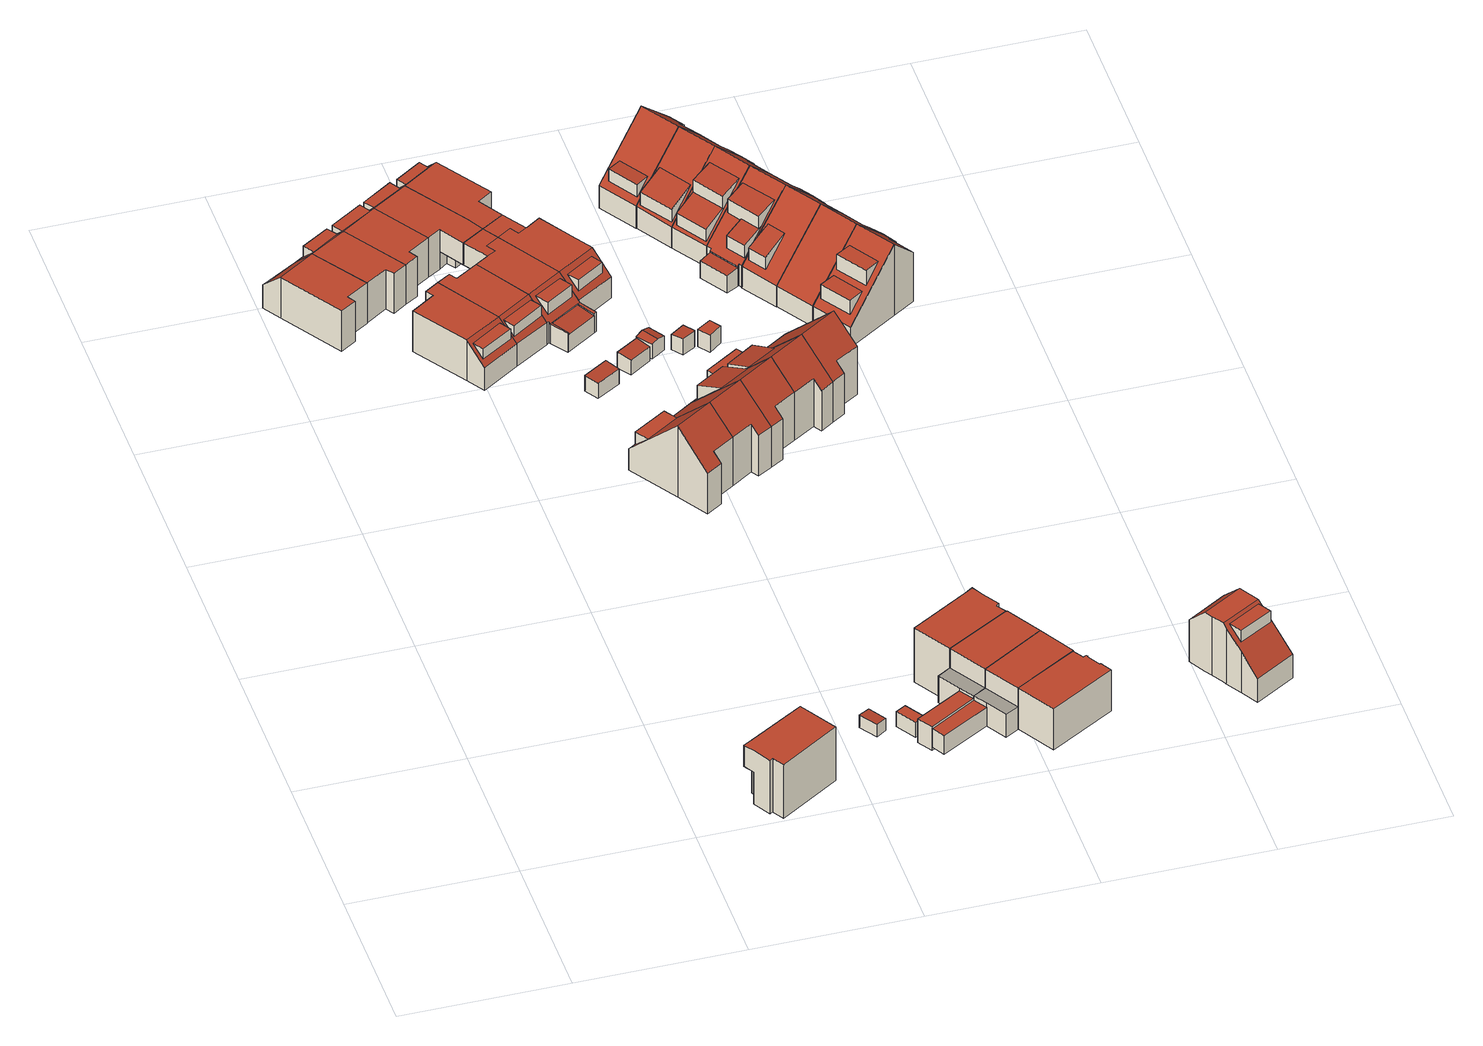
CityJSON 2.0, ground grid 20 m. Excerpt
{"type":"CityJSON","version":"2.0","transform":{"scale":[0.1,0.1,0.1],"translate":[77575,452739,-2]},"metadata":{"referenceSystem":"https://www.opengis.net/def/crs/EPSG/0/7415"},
"CityObjects":{
"building1":{"type":"Building","attributes":{"Volume":302.99,"Dakoppervlakte":62.19,"Muuroppervlakte":168.88,"Vloeroppervlakte":56.66,"hoogte_Z_max_in_m_NAP":5.73,"GEB_DOEL":"woonfunctie","dateOfConstruction":"1980-01-01","measuredHeight":5.68},"geometry":[{"type":"Solid","lod":"2","boundaries":[[[[0,1,2,3,4,5,6,7]],[[8,9,10,11,12,13]],[[14,15,13,12]],[[5,4,9,8]],[[9,4,3,10]],[[11,10,3,2]],[[1,12,11,2]],[[1,0,14,12]],[[0,7,15,14]],[[13,15,7,6]],[[8,13,6,5]]]],"semantics":{"surfaces":[{"type":"GroundSurface"},{"type":"RoofSurface"},{"type":"WallSurface"}],"values":[[0,1,1,2,2,2,2,2,2,2,2]]}}]},
"building2":{"type":"Building","attributes":{"Volume":356.31,"Dakoppervlakte":48,"Muuroppervlakte":218.84,"Vloeroppervlakte":46.24,"hoogte_Z_max_in_m_NAP":5.94,"GEB_DOEL":"woonfunctie","dateOfConstruction":"1980-01-01","measuredHeight":7.59},"geometry":[{"type":"Solid","lod":"2","boundaries":[[[[16,17,18,19,20,21,22,23]],[[24,25,26,27,28,29,30,31]],[[32,33,34,35]],[[20,19,27,26]],[[19,18,28,27]],[[17,29,28,18]],[[17,16,30,29]],[[31,30,16,23,35]],[[24,31,35,34]],[[35,23,22,32]],[[22,21,33,32]],[[21,20,26,25,24,34,33]]]],"semantics":{"surfaces":[{"type":"GroundSurface"},{"type":"RoofSurface"},{"type":"OuterCeilingSurface"},{"type":"WallSurface"}],"values":[[0,1,2,3,3,3,3,3,3,3,3,3]]}}]},
"building3":{"type":"Building","attributes":{"Volume":295.5,"Dakoppervlakte":52.02,"Muuroppervlakte":166.33,"Vloeroppervlakte":54.82,"hoogte_Z_max_in_m_NAP":5.73,"GEB_DOEL":"woonfunctie","dateOfConstruction":"1980-01-01","measuredHeight":5.65},"children":["building3-1"],"geometry":[{"type":"Solid","lod":"2","boundaries":[[[[36,37,38,39,40,41,42,43]],[[44,45,46,47,12,11]],[[12,47,48,14],[49,50,51,52]],[[44,11,37,36]],[[44,36,43,45]],[[43,42,46,45]],[[47,46,42,41]],[[41,40,48,47]],[[48,40,39,14]],[[12,14,39,38]],[[12,38,37,11]],[[52,53,54,49]],[[53,52,51]],[[54,53,51,50]],[[54,50,49]]]],"semantics":{"surfaces":[{"type":"GroundSurface"},{"type":"RoofSurface"},{"type":"WallSurface"}],"values":[[0,1,1,2,2,2,2,2,2,2,2,1,2,2,2]]}}]},
"building3-1":{"type":"BuildingInstallation","attributes":{"relationToConstruction":"outside"},"parents":["building3"],"geometry":[{"type":"MultiSurface","lod":"2","boundaries":[[[52,53,54,49]],[[53,52,51]],[[54,53,51,50]],[[54,50,49]]],"semantics":{"surfaces":[{"type":"RoofSurface"},{"type":"WallSurface"}],"values":[0,1,1,1]}}]},
"building4":{"type":"Building","attributes":{"Volume":309.97,"Dakoppervlakte":53.27,"Muuroppervlakte":169.68,"Vloeroppervlakte":57.07,"hoogte_Z_max_in_m_NAP":5.74,"GEB_DOEL":"woonfunctie","dateOfConstruction":"1980-01-01","measuredHeight":5.71},"children":["building4-1"],"geometry":[{"type":"Solid","lod":"2","boundaries":[[[[55,56,57,58,59,60,61,62]],[[63,64,65,66,67,68]],[[69,64,63,70],[71,72,73,74]],[[66,65,56,55]],[[66,55,62,67]],[[61,68,67,62]],[[60,63,68,61]],[[59,58,69,70]],[[64,69,58,57]],[[60,59,70,63]],[[56,65,64,57]],[[75,76,73,72]],[[71,74,76,75]],[[76,74,73]],[[72,71,75]]]],"semantics":{"surfaces":[{"type":"GroundSurface"},{"type":"RoofSurface"},{"type":"WallSurface"}],"values":[[0,1,1,2,2,2,2,2,2,2,2,1,2,2,2]]}}]},
"building4-1":{"type":"BuildingInstallation","attributes":{"relationToConstruction":"outside"},"parents":["building4"],"geometry":[{"type":"MultiSurface","lod":"2","boundaries":[[[75,76,73,72]],[[71,74,76,75]],[[76,74,73]],[[72,71,75]]],"semantics":{"surfaces":[{"type":"RoofSurface"},{"type":"WallSurface"}],"values":[0,1,1,1]}}]},
"building5":{"type":"Building","attributes":{"Volume":295.27,"Dakoppervlakte":50.55,"Muuroppervlakte":165.93,"Vloeroppervlakte":54.71,"hoogte_Z_max_in_m_NAP":5.73,"GEB_DOEL":"woonfunctie","dateOfConstruction":"1980-01-01","measuredHeight":5.64},"children":["building5-1"],"geometry":[{"type":"Solid","lod":"2","boundaries":[[[[77,78,79,42,41,40,80,81,82]],[[83,84,85,86,47,46]],[[87,88,48,47,86],[89,90,91,92]],[[42,79,83,46]],[[79,78,84,83]],[[78,77,85,84]],[[82,86,85,77]],[[86,82,81,87]],[[87,81,80,40,48,88]],[[41,47,48,40]],[[47,41,42,46]],[[93,94,90,89]],[[89,92,93]],[[94,93,92,91]],[[94,91,90]]]],"semantics":{"surfaces":[{"type":"GroundSurface"},{"type":"RoofSurface"},{"type":"WallSurface"}],"values":[[0,1,1,2,2,2,2,2,2,2,2,1,2,2,2]]}}]},
"building5-1":{"type":"BuildingInstallation","attributes":{"relationToConstruction":"outside"},"parents":["building5"],"geometry":[{"type":"MultiSurface","lod":"2","boundaries":[[[93,94,90,89]],[[89,92,93]],[[94,93,92,91]],[[94,91,90]]],"semantics":{"surfaces":[{"type":"RoofSurface"},{"type":"WallSurface"}],"values":[0,1,1,1]}}]},
"building6":{"type":"Building","attributes":{"Volume":6.25,"Dakoppervlakte":3.67,"Muuroppervlakte":13.53,"Vloeroppervlakte":3.65,"hoogte_Z_max_in_m_NAP":1.41,"GEB_DOEL":"onbekend","dateOfConstruction":"1980-01-01","measuredHeight":1.78},"geometry":[{"type":"Solid","lod":"2","boundaries":[[[[95,96,97,98]],[[99,100,101,102]],[[98,102,101,95]],[[98,97,99,102]],[[96,100,99,97]],[[100,96,95,101]]]],"semantics":{"surfaces":[{"type":"GroundSurface"},{"type":"RoofSurface"},{"type":"WallSurface"}],"values":[[0,1,2,2,2,2]]}}]},
"building7":{"type":"Building","attributes":{"Volume":291.46,"Dakoppervlakte":49.55,"Muuroppervlakte":166.38,"Vloeroppervlakte":53.76,"hoogte_Z_max_in_m_NAP":5.74,"GEB_DOEL":"woonfunctie","dateOfConstruction":"1980-01-01","measuredHeight":5.7},"children":["building7-1"],"geometry":[{"type":"Solid","lod":"2","boundaries":[[[[103,104,58,57,56,105,106,107]],[[108,109,110,65,64,111]],[[112,111,64,69],[113,114,115,116]],[[107,106,109,108]],[[110,109,106,105]],[[110,105,56,65]],[[56,57,64,65]],[[112,69,58,104]],[[112,104,103,111]],[[57,58,69,64]],[[107,108,111,103]],[[115,114,117,118]],[[118,117,113,116]],[[118,116,115]],[[114,113,117]]]],"semantics":{"surfaces":[{"type":"GroundSurface"},{"type":"RoofSurface"},{"type":"WallSurface"}],"values":[[0,1,1,2,2,2,2,2,2,2,2,1,2,2,2]]}}]},
"building7-1":{"type":"BuildingInstallation","attributes":{"relationToConstruction":"outside"},"parents":["building7"],"geometry":[{"type":"MultiSurface","lod":"2","boundaries":[[[115,114,117,118]],[[118,117,113,116]],[[118,116,115]],[[114,113,117]]],"semantics":{"surfaces":[{"type":"RoofSurface"},{"type":"WallSurface"}],"values":[0,1,1,1]}}]},
"building8":{"type":"Building","attributes":{"Volume":321.19,"Dakoppervlakte":59.48,"Muuroppervlakte":180.58,"Vloeroppervlakte":54.43,"hoogte_Z_max_in_m_NAP":5.73,"GEB_DOEL":"woonfunctie","dateOfConstruction":"1980-01-01","measuredHeight":5.64},"children":["building8-1"],"geometry":[{"type":"Solid","lod":"2","boundaries":[[[[77,82,81,119,120,121,122,123,124]],[[125,126,127,128,129,86,85]],[[130,87,86,129],[131,132,133,134]],[[135,136,137,138,139,140,141]],[[125,136,135,126]],[[126,135,141,127]],[[140,121,120,129,128]],[[86,82,77,85]],[[125,85,77,124,136]],[[81,87,130,119]],[[86,87,81,82]],[[120,119,130,129]],[[122,121,140,139,138]],[[123,122,138,137]],[[137,136,124,123]],[[127,141,140,128]],[[142,132,131,143]],[[131,134,143]],[[142,143,134,133]],[[133,132,142]]]],"semantics":{"surfaces":[{"type":"GroundSurface"},{"type":"RoofSurface"},{"type":"OuterCeilingSurface"},{"type":"WallSurface"}],"values":[[0,1,1,2,3,3,3,3,3,3,3,3,3,3,3,3,1,3,3,3]]}}]},
"building8-1":{"type":"BuildingInstallation","attributes":{"relationToConstruction":"outside"},"parents":["building8"],"geometry":[{"type":"MultiSurface","lod":"2","boundaries":[[[142,132,131,143]],[[131,134,143]],[[142,143,134,133]],[[133,132,142]]],"semantics":{"surfaces":[{"type":"RoofSurface"},{"type":"WallSurface"}],"values":[0,1,1,1]}}]},
"building9":{"type":"Building","attributes":{"Volume":8.16,"Dakoppervlakte":3.9,"Muuroppervlakte":17.67,"Vloeroppervlakte":3.9,"hoogte_Z_max_in_m_NAP":1.98,"GEB_DOEL":"onbekend","dateOfConstruction":"1980-01-01","measuredHeight":2.09},"geometry":[{"type":"Solid","lod":"2","boundaries":[[[[144,145,146,147]],[[148,149,150,151]],[[146,145,151,150]],[[145,144,148,151]],[[147,149,148,144]],[[146,150,149,147]]]],"semantics":{"surfaces":[{"type":"GroundSurface"},{"type":"RoofSurface"},{"type":"WallSurface"}],"values":[[0,1,2,2,2,2]]}}]},
"building10":{"type":"Building","attributes":{"Volume":419.06,"Dakoppervlakte":69.23,"Muuroppervlakte":210.99,"Vloeroppervlakte":57.99,"hoogte_Z_max_in_m_NAP":10.13,"GEB_DOEL":"woonfunctie","dateOfConstruction":"1980-01-01","measuredHeight":10.02},"children":["building10-1"],"geometry":[{"type":"Solid","lod":"2","boundaries":[[[[152,153,154,155,156,157,158,159]],[[160,161,162,163,164,165]],[[165,166,167,160],[168,169,170,171]],[[162,161,152,159]],[[159,158,163,162]],[[164,163,158,157]],[[164,157,156,155,166,165]],[[154,167,166,155]],[[153,160,167,154]],[[153,152,161,160]],[[168,171,172,173]],[[172,171,170]],[[173,172,170,169]],[[173,169,168]]]],"semantics":{"surfaces":[{"type":"GroundSurface"},{"type":"RoofSurface"},{"type":"WallSurface"}],"values":[[0,1,1,2,2,2,2,2,2,2,1,2,2,2]]}}]},
"building10-1":{"type":"BuildingInstallation","attributes":{"relationToConstruction":"outside"},"parents":["building10"],"geometry":[{"type":"MultiSurface","lod":"2","boundaries":[[[168,171,172,173]],[[172,171,170]],[[173,172,170,169]],[[173,169,168]]],"semantics":{"surfaces":[{"type":"RoofSurface"},{"type":"WallSurface"}],"values":[0,1,1,1]}}]},
"building11":{"type":"Building","attributes":{"Volume":14.47,"Dakoppervlakte":6.57,"Muuroppervlakte":23.41,"Vloeroppervlakte":6.57,"hoogte_Z_max_in_m_NAP":2.32,"GEB_DOEL":"onbekend","dateOfConstruction":"1980-01-01","measuredHeight":2.25},"geometry":[{"type":"Solid","lod":"2","boundaries":[[[[174,175,176,177]],[[178,179,180,181]],[[178,174,177,179]],[[176,180,179,177]],[[180,176,175,181]],[[175,174,178,181]]]],"semantics":{"surfaces":[{"type":"GroundSurface"},{"type":"RoofSurface"},{"type":"WallSurface"}],"values":[[0,1,2,2,2,2]]}}]},
"building12":{"type":"Building","attributes":{"Volume":328.81,"Dakoppervlakte":63.04,"Muuroppervlakte":182.24,"Vloeroppervlakte":56.26,"hoogte_Z_max_in_m_NAP":5.73,"GEB_DOEL":"woonfunctie","dateOfConstruction":"1980-01-01","measuredHeight":5.64},"children":["building12-1"],"geometry":[{"type":"Solid","lod":"2","boundaries":[[[[182,183,121,120,119,184,185,186,187,188]],[[127,189,190,191,192,129,128]],[[193,194,130,129,192],[195,196,197,198]],[[199,200,201,141,140,202]],[[189,201,200,190]],[[188,187,191,190,200]],[[120,121,140,128,129]],[[128,140,141,127]],[[189,127,141,201]],[[186,185,184,194,193,192]],[[119,130,194,184]],[[129,130,119,120]],[[182,188,200,199]],[[182,199,202,183]],[[202,140,121,183]],[[186,192,191,187]],[[203,196,195,204]],[[195,198,204]],[[198,197,203,204]],[[203,197,196]]]],"semantics":{"surfaces":[{"type":"GroundSurface"},{"type":"RoofSurface"},{"type":"OuterCeilingSurface"},{"type":"WallSurface"}],"values":[[0,1,1,2,3,3,3,3,3,3,3,3,3,3,3,3,1,3,3,3]]}}]},
"building12-1":{"type":"BuildingInstallation","attributes":{"relationToConstruction":"outside"},"parents":["building12"],"geometry":[{"type":"MultiSurface","lod":"2","boundaries":[[[203,196,195,204]],[[195,198,204]],[[198,197,203,204]],[[203,197,196]]],"semantics":{"surfaces":[{"type":"RoofSurface"},{"type":"WallSurface"}],"values":[0,1,1,1]}}]},
"building13":{"type":"Building","attributes":{"Volume":358.08,"Dakoppervlakte":73.03,"Muuroppervlakte":194.96,"Vloeroppervlakte":67.79,"hoogte_Z_max_in_m_NAP":5.74,"GEB_DOEL":"woonfunctie","dateOfConstruction":"1980-01-01","measuredHeight":5.68},"children":["building13-1"],"geometry":[{"type":"Solid","lod":"2","boundaries":[[[[205,206,207,208,209,210,211,212,213,214,215,216,217,218,219,220]],[[221,222,223,108,111,224,225]],[[223,222,221,225,127,126]],[[226,227,228,229,230,224,111,112,231],[232,233,234,235]],[[236,237,238,239]],[[240,227,226,241]],[[242,243,229,228]],[[244,245,135,141,246,247]],[[218,217,246,225,224]],[[212,111,108,213]],[[225,246,141,127]],[[135,126,127,141]],[[135,245,223,126]],[[214,213,108,223,245]],[[212,211,112,111]],[[210,209,226,231]],[[230,229,220,219]],[[224,230,219,218]],[[206,238,237,207]],[[208,207,237,240,241]],[[226,209,208,241]],[[240,237,236,227]],[[243,205,220,229]],[[206,205,243,242,238]],[[228,239,238,242]],[[236,239,228,227]],[[247,246,217,216]],[[245,244,215,214]],[[247,216,215,244]],[[211,210,231,112]],[[233,248,249,234]],[[249,248,232,235]],[[249,235,234]],[[233,232,248]]]],"semantics":{"surfaces":[{"type":"GroundSurface"},{"type":"RoofSurface"},{"type":"OuterCeilingSurface"},{"type":"WallSurface"}],"values":[[0,1,1,1,1,1,1,2,3,3,3,3,3,3,3,3,3,3,3,3,3,3,3,3,3,3,3,3,3,3,1,3,3,3]]}}]},
"building13-1":{"type":"BuildingInstallation","attributes":{"relationToConstruction":"outside"},"parents":["building13"],"geometry":[{"type":"MultiSurface","lod":"2","boundaries":[[[233,248,249,234]],[[249,248,232,235]],[[249,235,234]],[[233,232,248]]],"semantics":{"surfaces":[{"type":"RoofSurface"},{"type":"WallSurface"}],"values":[0,1,1,1]}}]},
"building14":{"type":"Building","attributes":{"Volume":382.73,"Dakoppervlakte":75.45,"Muuroppervlakte":209.49,"Vloeroppervlakte":53.5,"hoogte_Z_max_in_m_NAP":10.13,"GEB_DOEL":"woonfunctie","dateOfConstruction":"1980-01-01","measuredHeight":10.08},"geometry":[{"type":"Solid","lod":"2","boundaries":[[[[250,251,252,253,157,156,155,254]],[[255,256,165,164,257,258]],[[259,166,165,256]],[[156,157,164,165]],[[157,253,257,164]],[[253,252,258,257]],[[252,251,255,258]],[[255,251,250,254,259,256]],[[155,166,259,254]],[[155,156,165,166]]]],"semantics":{"surfaces":[{"type":"GroundSurface"},{"type":"RoofSurface"},{"type":"WallSurface"}],"values":[[0,1,1,2,2,2,2,2,2,2]]}}]},
"building15":{"type":"Building","attributes":{"Volume":343.32,"Dakoppervlakte":64.65,"Muuroppervlakte":184.83,"Vloeroppervlakte":58.63,"hoogte_Z_max_in_m_NAP":5.74,"GEB_DOEL":"woonfunctie","dateOfConstruction":"1980-01-01","measuredHeight":5.71},"children":["building15-1"],"geometry":[{"type":"Solid","lod":"2","boundaries":[[[[260,261,262,263,264,265,266,267,268,269]],[[270,271,272,273,274,275,225,224]],[[274,273,189,127,225,275]],[[230,276,270,224],[277,278,279,280]],[[281,282,246,141,201,283]],[[264,263,283,273,272]],[[224,225,246,260,269]],[[273,283,201,189]],[[225,127,141,246]],[[269,268,230,224]],[[268,267,276,230]],[[276,267,266,270]],[[246,282,261,260]],[[262,261,282,281]],[[283,263,262,281]],[[141,127,189,201]],[[266,265,264,272,271,270]],[[284,285,278,277]],[[280,279,285,284]],[[279,278,285]],[[284,277,280]]]],"semantics":{"surfaces":[{"type":"GroundSurface"},{"type":"RoofSurface"},{"type":"OuterCeilingSurface"},{"type":"WallSurface"}],"values":[[0,1,1,1,2,3,3,3,3,3,3,3,3,3,3,3,3,1,3,3,3]]}}]},
"building15-1":{"type":"BuildingInstallation","attributes":{"relationToConstruction":"outside"},"parents":["building15"],"geometry":[{"type":"MultiSurface","lod":"2","boundaries":[[[284,285,278,277]],[[280,279,285,284]],[[279,278,285]],[[284,277,280]]],"semantics":{"surfaces":[{"type":"RoofSurface"},{"type":"WallSurface"}],"values":[0,1,1,1]}}]},
"building16":{"type":"Building","attributes":{"Volume":369.93,"Dakoppervlakte":58.47,"Muuroppervlakte":237.44,"Vloeroppervlakte":67.99,"hoogte_Z_max_in_m_NAP":5.91,"GEB_DOEL":"woonfunctie","dateOfConstruction":"1980-01-01","measuredHeight":6.44},"geometry":[{"type":"Solid","lod":"2","boundaries":[[[[286,287,288,289,290,291,292,293,294,295,296]],[[297,298,299,300,301]],[[302,303,304,305,306,307]],[[308,309,310,311]],[[307,306,301,294,293]],[[292,291,303,302]],[[291,290,304,303]],[[305,304,290,289,297]],[[308,311,286,296]],[[296,295,309,308]],[[286,311,310,287]],[[301,300,309,295,294]],[[289,288,298,297]],[[299,298,288,287,310]],[[300,299,310,309]],[[305,297,301,306]],[[307,293,292,302]]]],"semantics":{"surfaces":[{"type":"GroundSurface"},{"type":"OuterFloorSurface"},{"type":"RoofSurface"},{"type":"WallSurface"}],"values":[[0,1,2,2,3,3,3,3,3,3,3,3,3,3,3,3,3]]}}]},
"building17":{"type":"Building","attributes":{"Volume":12.86,"Dakoppervlakte":6.1,"Muuroppervlakte":21.53,"Vloeroppervlakte":6.09,"hoogte_Z_max_in_m_NAP":2.27,"GEB_DOEL":"onbekend","dateOfConstruction":"1980-01-01","measuredHeight":2.17},"geometry":[{"type":"Solid","lod":"2","boundaries":[[[[312,313,314,315]],[[316,317,318,319]],[[316,315,314,317]],[[314,313,318,317]],[[318,313,312,319]],[[319,312,315,316]]]],"semantics":{"surfaces":[{"type":"GroundSurface"},{"type":"RoofSurface"},{"type":"WallSurface"}],"values":[[0,1,2,2,2,2]]}}]},
"building18":{"type":"Building","attributes":{"Volume":314.59,"Dakoppervlakte":56,"Muuroppervlakte":206.41,"Vloeroppervlakte":64.85,"hoogte_Z_max_in_m_NAP":5.91,"GEB_DOEL":"woonfunctie","dateOfConstruction":"1980-01-01","measuredHeight":5.87},"geometry":[{"type":"Solid","lod":"2","boundaries":[[[[320,321,322,323,324,325,326,327,328,329]],[[330,331,332,301,300]],[[306,333,334,335,307]],[[336,337,338,339]],[[335,320,329,307]],[[333,332,322,321,334]],[[320,335,334,321]],[[338,327,326,339]],[[339,326,325,336]],[[337,336,325,324]],[[332,331,323,322]],[[301,328,327,338,300]],[[331,330,337,324,323]],[[300,338,337,330]],[[306,301,332,333]],[[301,306,307,329,328]]]],"semantics":{"surfaces":[{"type":"GroundSurface"},{"type":"OuterFloorSurface"},{"type":"RoofSurface"},{"type":"WallSurface"}],"values":[[0,1,2,2,3,3,3,3,3,3,3,3,3,3,3,3]]}}]},
"building19":{"type":"Building","attributes":{"Volume":364.61,"Dakoppervlakte":49,"Muuroppervlakte":222.43,"Vloeroppervlakte":47.23,"hoogte_Z_max_in_m_NAP":5.91,"GEB_DOEL":"woonfunctie","dateOfConstruction":"1980-01-01","measuredHeight":7.6},"geometry":[{"type":"Solid","lod":"2","boundaries":[[[[340,341,342,343,344,345,346,347]],[[348,349,350,351]],[[304,352,353,354,355,356,357,305]],[[342,341,305,357]],[[341,340,304,305]],[[340,347,352,304]],[[353,352,347,346]],[[353,346,345,351,350,355,354]],[[343,349,348,344]],[[345,344,348,351]],[[342,357,356,355,350,349,343]]]],"semantics":{"surfaces":[{"type":"GroundSurface"},{"type":"OuterCeilingSurface"},{"type":"RoofSurface"},{"type":"WallSurface"}],"values":[[0,1,2,3,3,3,3,3,3,3,3]]}}]},
"building20":{"type":"Building","attributes":{"Volume":9.99,"Dakoppervlakte":4.76,"Muuroppervlakte":18.06,"Vloeroppervlakte":4.55,"hoogte_Z_max_in_m_NAP":2.54,"GEB_DOEL":"onbekend","dateOfConstruction":"1980-01-01","measuredHeight":2.36},"geometry":[{"type":"Solid","lod":"2","boundaries":[[[[358,359,360,361,362,363]],[[364,365,366,367]],[[368,369,364,367]],[[365,358,363,366]],[[368,361,360,369]],[[359,364,369,360]],[[366,363,362,361,368,367]],[[359,358,365,364]]]],"semantics":{"surfaces":[{"type":"GroundSurface"},{"type":"RoofSurface"},{"type":"WallSurface"}],"values":[[0,1,1,2,2,2,2,2]]}}]},
"building21":{"type":"Building","attributes":{"Volume":403.55,"Dakoppervlakte":56.63,"Muuroppervlakte":208.33,"Vloeroppervlakte":54.95,"hoogte_Z_max_in_m_NAP":10.13,"GEB_DOEL":"woonfunctie","dateOfConstruction":"1980-01-01","measuredHeight":10.01},"children":["building21-1"],"geometry":[{"type":"Solid","lod":"2","boundaries":[[[[370,251,250,254,371,372,373,374]],[[375,376,259,256],[377,378,379,380]],[[381,375,256,255,382,383]],[[382,255,251,370]],[[370,374,383,382]],[[374,373,381,383]],[[381,373,372,371,376,375]],[[371,254,259,376]],[[254,250,256,259]],[[250,251,255,256]],[[384,377,380,385]],[[385,380,379]],[[379,378,384,385]],[[384,378,377]]]],"semantics":{"surfaces":[{"type":"GroundSurface"},{"type":"RoofSurface"},{"type":"WallSurface"}],"values":[[0,1,1,2,2,2,2,2,2,2,1,2,2,2]]}}]},
"building21-1":{"type":"BuildingInstallation","attributes":{"relationToConstruction":"outside"},"parents":["building21"],"geometry":[{"type":"MultiSurface","lod":"2","boundaries":[[[384,377,380,385]],[[385,380,379]],[[379,378,384,385]],[[384,378,377]]],"semantics":{"surfaces":[{"type":"RoofSurface"},{"type":"WallSurface"}],"values":[0,1,1,1]}}]},
"building22":{"type":"Building","attributes":{"Volume":277.69,"Dakoppervlakte":47.88,"Muuroppervlakte":169.12,"Vloeroppervlakte":47.88,"hoogte_Z_max_in_m_NAP":5.91,"GEB_DOEL":"woonfunctie","dateOfConstruction":"1980-01-01","measuredHeight":5.8},"geometry":[{"type":"Solid","lod":"2","boundaries":[[[[386,387,388,389,390,391,392,393,394,395]],[[333,396,397,398,399,400,401,402,403,334]],[[388,387,397,396]],[[397,387,386,398]],[[399,398,386,395]],[[394,400,399,395]],[[394,393,401,400]],[[392,402,401,393]],[[403,402,392,391]],[[390,334,403,391]],[[389,333,334,390]],[[389,388,396,333]]]],"semantics":{"surfaces":[{"type":"GroundSurface"},{"type":"RoofSurface"},{"type":"WallSurface"}],"values":[[0,1,2,2,2,2,2,2,2,2,2,2]]}}]},
"building23":{"type":"Building","attributes":{"Volume":7.51,"Dakoppervlakte":3.37,"Muuroppervlakte":16.43,"Vloeroppervlakte":3.72,"hoogte_Z_max_in_m_NAP":2.43,"GEB_DOEL":"onbekend","dateOfConstruction":"1980-01-01","measuredHeight":2.34},"geometry":[{"type":"Solid","lod":"2","boundaries":[[[[404,405,406,407,408]],[[409,410,411,412,413]],[[405,404,413,412]],[[408,409,413,404]],[[409,408,407,410]],[[406,411,410,407]],[[406,405,412,411]]]],"semantics":{"surfaces":[{"type":"GroundSurface"},{"type":"RoofSurface"},{"type":"WallSurface"}],"values":[[0,1,2,2,2,2,2]]}}]},
"building24":{"type":"Building","attributes":{"Volume":432.39,"Dakoppervlakte":70.03,"Muuroppervlakte":223.97,"Vloeroppervlakte":65.65,"hoogte_Z_max_in_m_NAP":10.13,"GEB_DOEL":"woonfunctie","dateOfConstruction":"1980-01-01","measuredHeight":10.05},"children":["building24-1"],"geometry":[{"type":"Solid","lod":"2","boundaries":[[[[373,372,371,414,415,416,417,418,419,420,421,422]],[[375,423,424,425,426,376],[427,428,429,430]],[[431,423,375,381,432,433]],[[434,435,436,437]],[[414,426,425,415]],[[375,376,371,372,373,381]],[[373,422,432,381]],[[432,422,421,433]],[[433,421,420,431]],[[423,431,420,419]],[[434,424,418,417,435]],[[435,417,416,436]],[[416,415,425,437,436]],[[437,425,424,434]],[[423,419,418,424]],[[414,371,376,426]],[[429,438,439,430]],[[428,427,439,438]],[[427,430,439]],[[438,429,428]]]],"semantics":{"surfaces":[{"type":"GroundSurface"},{"type":"RoofSurface"},{"type":"WallSurface"}],"values":[[0,1,1,1,2,2,2,2,2,2,2,2,2,2,2,2,1,2,2,2]]}}]},
"building24-1":{"type":"BuildingInstallation","attributes":{"relationToConstruction":"outside"},"parents":["building24"],"geometry":[{"type":"MultiSurface","lod":"2","boundaries":[[[429,438,439,430]],[[428,427,439,438]],[[427,430,439]],[[438,429,428]]],"semantics":{"surfaces":[{"type":"RoofSurface"},{"type":"WallSurface"}],"values":[0,1,1,1]}}]},
"building25":{"type":"Building","attributes":{"Volume":8.3,"Dakoppervlakte":3.44,"Muuroppervlakte":17.98,"Vloeroppervlakte":4.54,"hoogte_Z_max_in_m_NAP":2.48,"GEB_DOEL":"onbekend","dateOfConstruction":"1980-01-01","measuredHeight":2.42},"geometry":[{"type":"Solid","lod":"2","boundaries":[[[[440,441,442,443]],[[444,445,446,447]],[[443,445,444,440]],[[445,443,442,446]],[[441,447,446,442]],[[441,440,444,447]]]],"semantics":{"surfaces":[{"type":"GroundSurface"},{"type":"RoofSurface"},{"type":"WallSurface"}],"values":[[0,1,2,2,2,2]]}}]},
"building26":{"type":"Building","attributes":{"Volume":409.27,"Dakoppervlakte":81.25,"Muuroppervlakte":222.79,"Vloeroppervlakte":57.72,"hoogte_Z_max_in_m_NAP":10.13,"GEB_DOEL":"woonfunctie","dateOfConstruction":"1980-01-01","measuredHeight":10.05},"geometry":[{"type":"Solid","lod":"2","boundaries":[[[[420,419,418,417,448,449,450,451,452,453,454,455]],[[423,431,456,457,458,459]],[[423,459,460,461,462,424]],[[463,464,465,466]],[[420,431,423,419]],[[420,455,456,431]],[[458,457,454,453]],[[458,453,452,451,460,459]],[[450,461,460,451]],[[450,449,466,462,461]],[[419,423,424,465,418]],[[466,449,448,463]],[[463,448,417,464]],[[417,418,465,464]],[[466,465,424,462]],[[455,454,457,456]]]],"semantics":{"surfaces":[{"type":"GroundSurface"},{"type":"RoofSurface"},{"type":"WallSurface"}],"values":[[0,1,1,1,2,2,2,2,2,2,2,2,2,2,2,2]]}}]},
"building27":{"type":"Building","attributes":{"Volume":418.15,"Dakoppervlakte":70.15,"Muuroppervlakte":213.54,"Vloeroppervlakte":57.57,"hoogte_Z_max_in_m_NAP":10.08,"GEB_DOEL":"woonfunctie","dateOfConstruction":"1980-01-01","measuredHeight":10.04},"children":["building27-1"],"geometry":[{"type":"Solid","lod":"2","boundaries":[[[[467,468,469,470,471,472,473,474]],[[475,476,477,478,479,480]],[[476,481,482,477],[483,484,485,486]],[[474,473,479,478]],[[473,472,480,479]],[[472,471,475,480]],[[481,476,475,471,470,469]],[[469,468,482,481]],[[467,477,482,468]],[[474,478,477,467]],[[485,487,488,486]],[[487,484,483,488]],[[483,486,488]],[[487,485,484]]]],"semantics":{"surfaces":[{"type":"GroundSurface"},{"type":"RoofSurface"},{"type":"WallSurface"}],"values":[[0,1,1,2,2,2,2,2,2,2,1,2,2,2]]}}]},
"building27-1":{"type":"BuildingInstallation","attributes":{"relationToConstruction":"outside"},"parents":["building27"],"geometry":[{"type":"MultiSurface","lod":"2","boundaries":[[[485,487,488,486]],[[487,484,483,488]],[[483,486,488]],[[487,485,484]]],"semantics":{"surfaces":[{"type":"RoofSurface"},{"type":"WallSurface"}],"values":[0,1,1,1]}}]},
"building28":{"type":"Building","attributes":{"Volume":404.27,"Dakoppervlakte":56.48,"Muuroppervlakte":210.51,"Vloeroppervlakte":55.07,"hoogte_Z_max_in_m_NAP":10.08,"GEB_DOEL":"woonfunctie","dateOfConstruction":"1980-01-01","measuredHeight":10.01},"children":["building28-1"],"geometry":[{"type":"Solid","lod":"2","boundaries":[[[[489,490,491,492,493,494,495,496]],[[477,482,497,498],[499,500,501,502]],[[503,504,505,478,477,498]],[[496,495,497,482]],[[503,498,497,495,494,493]],[[493,492,504,503]],[[505,504,492,491]],[[491,490,478,505]],[[477,478,490,489]],[[496,482,477,489]],[[506,499,502,507]],[[507,501,500,506]],[[500,499,506]],[[507,502,501]]]],"semantics":{"surfaces":[{"type":"GroundSurface"},{"type":"RoofSurface"},{"type":"WallSurface"}],"values":[[0,1,1,2,2,2,2,2,2,2,1,2,2,2]]}}]},
"building28-1":{"type":"BuildingInstallation","attributes":{"relationToConstruction":"outside"},"parents":["building28"],"geometry":[{"type":"MultiSurface","lod":"2","boundaries":[[[506,499,502,507]],[[507,501,500,506]],[[500,499,506]],[[507,502,501]]],"semantics":{"surfaces":[{"type":"RoofSurface"},{"type":"WallSurface"}],"values":[0,1,1,1]}}]},
"building29":{"type":"Building","attributes":{"Volume":407.95,"Dakoppervlakte":68.64,"Muuroppervlakte":233.64,"Vloeroppervlakte":54.51,"hoogte_Z_max_in_m_NAP":10.08,"GEB_DOEL":"woonfunctie","dateOfConstruction":"1980-01-01","measuredHeight":10},"geometry":[{"type":"Solid","lod":"2","boundaries":[[[[508,509,495,494,493,510,511,512]],[[497,513,514,498],[515,516,517,518,519,520]],[[503,498,514,521,522,523]],[[524,525,526,527]],[[515,528,529,516]],[[512,521,514,508]],[[512,511,522,521]],[[510,523,522,511]],[[497,498,503,493,494,495]],[[495,509,513,497]],[[508,514,513,509]],[[528,526,525,529]],[[518,517,525,524]],[[527,519,518,524]],[[526,528,515,520]],[[529,525,517,516]],[[526,520,519,527]],[[510,493,503,523]]]],"semantics":{"surfaces":[{"type":"GroundSurface"},{"type":"RoofSurface"},{"type":"WallSurface"}],"values":[[0,1,1,1,1,2,2,2,2,2,2,2,2,2,2,2,2,2]]}}]},
"building30":{"type":"Building","attributes":{"Volume":428.42,"Dakoppervlakte":78.61,"Muuroppervlakte":240.79,"Vloeroppervlakte":62.78,"hoogte_Z_max_in_m_NAP":10.08,"GEB_DOEL":"woonfunctie","dateOfConstruction":"1980-01-01","measuredHeight":10.01},"geometry":[{"type":"Solid","lod":"2","boundaries":[[[[512,530,531,532,533,534,535,536,537,538,539,540,509,508]],[[541,542,543,514,513,544,545,546],[547,548,549,550,551,552,553,554]],[[543,555,556,557,521,514]],[[558,559,560,561]],[[562,563,552,551]],[[564,565,554,553,566,567]],[[533,532,555,543]],[[532,531,556,555]],[[556,531,530,557]],[[530,512,521,557]],[[513,514,521,512,508,509]],[[513,509,540,544]],[[540,539,560,545,544]],[[541,535,534,542]],[[543,542,534,533]],[[537,536,559,558]],[[538,561,560,539]],[[561,538,537,558]],[[545,560,559,546]],[[552,563,566,553]],[[562,551,550]],[[562,550,549,567,566,563]],[[564,548,547,565]],[[547,554,565]],[[567,549,548,564]],[[536,535,541,546,559]]]],"semantics":{"surfaces":[{"type":"GroundSurface"},{"type":"RoofSurface"},{"type":"WallSurface"}],"values":[[0,1,1,1,1,1,2,2,2,2,2,2,2,2,2,2,2,2,2,2,2,2,2,2,2,2]]}}]},
"building31":{"type":"Building","attributes":{"Volume":396.89,"Dakoppervlakte":65.63,"Muuroppervlakte":211.71,"Vloeroppervlakte":54.67,"hoogte_Z_max_in_m_NAP":10.08,"GEB_DOEL":"woonfunctie","dateOfConstruction":"1980-01-01","measuredHeight":10.07},"children":["building31-1"],"geometry":[{"type":"Solid","lod":"2","boundaries":[[[[568,569,570,571,572,573,574,575]],[[543,542,576,577],[578,579,580,581]],[[555,543,577,582,583,584]],[[575,574,576,542]],[[576,574,573,572,582,577]],[[572,571,583,582]],[[571,570,584,583]],[[570,569,555,584]],[[569,568,543,555]],[[575,542,543,568]],[[585,578,581,586]],[[586,580,579,585]],[[579,578,585]],[[586,581,580]]]],"semantics":{"surfaces":[{"type":"GroundSurface"},{"type":"RoofSurface"},{"type":"WallSurface"}],"values":[[0,1,1,2,2,2,2,2,2,2,1,2,2,2]]}}]},
"building31-1":{"type":"BuildingInstallation","attributes":{"relationToConstruction":"outside"},"parents":["building31"],"geometry":[{"type":"MultiSurface","lod":"2","boundaries":[[[585,578,581,586]],[[586,580,579,585]],[[579,578,585]],[[586,581,580]]],"semantics":{"surfaces":[{"type":"RoofSurface"},{"type":"WallSurface"}],"values":[0,1,1,1]}}]},
"building32":{"type":"Building","attributes":{"Volume":393.66,"Dakoppervlakte":78.24,"Muuroppervlakte":210.2,"Vloeroppervlakte":55.91,"hoogte_Z_max_in_m_NAP":10.08,"GEB_DOEL":"woonfunctie","dateOfConstruction":"1980-01-01","measuredHeight":10.01},"geometry":[{"type":"Solid","lod":"2","boundaries":[[[[587,588,589,590,591,592,593,594]],[[595,577,576,596]],[[577,595,597,598,599,582]],[[591,576,577,592]],[[591,590,596,576]],[[596,590,589,588,597,595]],[[588,587,598,597]],[[599,598,587,594]],[[594,593,582,599]],[[577,582,593,592]]]],"semantics":{"surfaces":[{"type":"GroundSurface"},{"type":"RoofSurface"},{"type":"WallSurface"}],"values":[[0,1,1,2,2,2,2,2,2,2]]}}]},
"building33":{"type":"Building","attributes":{"Volume":430.58,"Dakoppervlakte":57.66,"Muuroppervlakte":212.61,"Vloeroppervlakte":58.69,"hoogte_Z_max_in_m_NAP":10.08,"GEB_DOEL":"woonfunctie","dateOfConstruction":"1980-01-01","measuredHeight":10.01},"children":["building33-1","building33-2"],"geometry":[{"type":"Solid","lod":"2","boundaries":[[[[600,601,602,603,604,590,589,588,605]],[[606,607,608,595,596],[609,610,611,612],[613,614,615,616]],[[597,595,608,617,618,619]],[[605,588,597,619]],[[596,595,597,588,589,590]],[[601,600,618,617]],[[602,608,607,603]],[[606,596,590,604,603,607]],[[605,619,618,600]],[[601,617,608,602]],[[610,620,621,611]],[[620,609,612,621]],[[612,611,621]],[[620,610,609]],[[616,622,623,613]],[[614,623,622,615]],[[614,613,623]],[[622,616,615]]]],"semantics":{"surfaces":[{"type":"GroundSurface"},{"type":"RoofSurface"},{"type":"WallSurface"}],"values":[[0,1,1,2,2,2,2,2,2,2,1,2,2,2,1,2,2,2]]}}]},
"building33-1":{"type":"BuildingInstallation","attributes":{"relationToConstruction":"outside"},"parents":["building33"],"geometry":[{"type":"MultiSurface","lod":"2","boundaries":[[[610,620,621,611]],[[620,609,612,621]],[[612,611,621]],[[620,610,609]]],"semantics":{"surfaces":[{"type":"RoofSurface"},{"type":"WallSurface"}],"values":[0,1,1,1]}}]},
"building33-2":{"type":"BuildingInstallation","attributes":{"relationToConstruction":"outside"},"parents":["building33"],"geometry":[{"type":"MultiSurface","lod":"2","boundaries":[[[616,622,623,613]],[[614,623,622,615]],[[614,613,623]],[[622,616,615]]],"semantics":{"surfaces":[{"type":"RoofSurface"},{"type":"WallSurface"}],"values":[0,1,1,1]}}]},
"building34":{"type":"Building","attributes":{"Volume":399.11,"Dakoppervlakte":63.73,"Muuroppervlakte":191.59,"Vloeroppervlakte":57.4,"hoogte_Z_max_in_m_NAP":8.42,"GEB_DOEL":"woonfunctie","dateOfConstruction":"1980-01-01","measuredHeight":8.36},"children":["building34-1"],"geometry":[{"type":"Solid","lod":"2","boundaries":[[[[624,625,626,627,628,629,630,631,632,633,634]],[[635,636,637,638]],[[639,640,641,642,643,644],[645,646,647,648]],[[635,638,649,643,642]],[[625,624,637,636]],[[638,637,624,634,633,649]],[[632,631,644,643,649,633]],[[631,630,639,644]],[[630,629,640,639]],[[629,628,641,640]],[[642,641,628,627]],[[626,625,636,635,642,627]],[[650,645,648,651]],[[650,651,647,646]],[[646,645,650]],[[651,648,647]]]],"semantics":{"surfaces":[{"type":"GroundSurface"},{"type":"RoofSurface"},{"type":"WallSurface"}],"values":[[0,1,1,1,2,2,2,2,2,2,2,2,1,2,2,2]]}}]},
"building34-1":{"type":"BuildingInstallation","attributes":{"relationToConstruction":"outside"},"parents":["building34"],"geometry":[{"type":"MultiSurface","lod":"2","boundaries":[[[650,645,648,651]],[[650,651,647,646]],[[646,645,650]],[[651,648,647]]],"semantics":{"surfaces":[{"type":"RoofSurface"},{"type":"WallSurface"}],"values":[0,1,1,1]}}]}
},
"vertices":[
[45,1008,20],[58,988,20],[101,923,20],[74,906,20],[80,897,20],[61,885,20],[14,959,20],[0,981,20],[61,885,77],[80,897,77],[74,906,77],[101,923,77],[58,988,77],[14,959,77],[45,1008,52],[0,981,52],
[346,94,4],[373,49,4],[300,3,4],[292,17,4],[288,14,4],[276,36,4],[286,42,4],[279,54,4],[268,48,79],[276,36,79],[288,14,79],[292,17,79],[300,3,79],[373,49,79],[346,94,79],[279,54,79],[286,42,49],[276,36,49],[268,48,49],[279,54,49],
[127,940,21],[101,923,21],[58,988,21],[45,1008,21],[88,1036,21],[102,1015,21],[150,941,21],[134,930,21],[127,940,77],[134,930,77],[150,941,77],[102,1015,77],[88,1036,52],[62,995,73],[54,1008,58],[87,1029,58],[95,1017,73],[87,1029,73],[54,1008,73],
[158,891,20],[175,902,20],[222,827,20],[236,806,20],[191,777,20],[177,799,20],[135,863,20],[164,882,20],[177,799,77],[222,827,77],[175,902,77],[158,891,77],[164,882,77],[135,863,77],[236,806,52],[191,777,52],[192,785,58],[184,797,72],[222,822,72],[230,809,58],[192,785,72],[230,809,72],
[187,978,21],[160,961,21],[166,951,21],[130,1063,21],[132,1064,21],[145,1043,21],[166,951,77],[160,961,77],[187,978,77],[145,1043,77],[132,1064,52],[130,1063,52],[141,1045,73],[102,1021,73],[94,1033,58],[133,1058,58],[133,1058,73],[94,1033,73],
[432,122,16],[445,101,16],[433,93,16],[419,114,16],[433,93,34],[445,101,33],[432,122,33],[419,114,34],
[264,854,20],[278,832,20],[191,912,20],[197,903,20],[224,920,20],[224,920,77],[197,903,77],[191,912,77],[264,854,77],[278,832,51],[235,812,58],[227,825,73],[265,849,73],[273,837,58],[235,812,73],[273,837,73],
[174,1091,21],[188,1070,21],[237,996,21],[220,985,21],[213,995,21],[203,988,21],[203,988,77],[221,959,77],[248,976,77],[237,996,77],[188,1070,77],[174,1091,52],[183,1072,73],[146,1049,73],[138,1061,58],[175,1085,58],[221,959,46],[203,988,46],[213,995,46],[220,985,46],[221,986,46],[237,996,46],[248,976,46],[138,1061,73],[175,1085,73],
[472,77,19],[457,101,19],[469,108,19],[484,84,19],[472,77,40],[484,84,40],[469,108,40],[457,101,40],
[363,505,21],[340,542,21],[302,601,21],[348,630,21],[385,571,21],[403,543,21],[376,526,21],[382,517,21],[340,542,121],[363,505,78],[382,517,78],[376,526,89],[403,543,89],[385,571,121],[348,630,51],[302,601,51],[319,583,75],[309,599,57],[349,624,57],[359,609,75],[349,624,75],[309,599,75],
[334,745,21],[305,728,21],[295,744,21],[324,762,21],[334,745,42],[324,762,43],[295,744,43],[305,728,42],
[246,1016,21],[253,1005,21],[219,1119,21],[222,1115,21],[232,1099,21],[275,1034,21],[257,1022,21],[275,993,77],[257,1022,77],[275,1034,77],[232,1099,77],[222,1115,58],[219,1119,52],[223,1099,72],[191,1078,72],[184,1089,59],[216,1110,59],[246,1016,46],[257,1022,46],[275,993,46],[253,1005,46],[184,1089,72],[216,1110,72],
[336,838,21],[333,836,21],[297,813,21],[296,812,21],[282,832,21],[281,834,21],[278,832,21],[264,854,21],[224,920,21],[240,930,21],[251,936,21],[244,947,21],[260,957,21],[307,882,21],[322,859,21],[323,858,21],[244,947,77],[251,936,77],[240,930,77],[307,882,77],[260,957,77],[282,832,49],[284,833,49],[320,856,49],[323,858,49],[322,859,51],[281,834,51],[282,840,56],[272,854,73],[306,875,73],[315,861,56],[284,833,48],[297,813,45],[333,836,45],[320,856,48],[297,813,48],[296,812,48],[333,836,48],[336,838,48],[251,936,46],[240,930,46],[260,957,46],[244,947,46],[282,840,73],[315,861,73],
[428,598,21],[452,561,21],[435,551,21],[429,560,21],[389,657,21],[452,561,78],[428,598,121],[429,560,89],[435,551,78],[389,657,51],
[260,957,20],[277,968,20],[283,957,20],[294,964,20],[312,976,20],[337,937,20],[353,912,20],[368,889,20],[322,859,20],[307,882,20],[353,912,77],[337,937,77],[312,976,77],[294,964,77],[283,957,77],[277,968,77],[368,889,50],[316,881,72],[350,903,72],[358,890,57],[325,868,57],[283,957,46],[277,968,46],[294,964,46],[325,868,72],[358,890,72],
[473,73,15],[530,106,15],[514,132,15],[530,142,15],[607,186,15],[607,185,15],[608,186,15],[633,144,15],[557,98,15],[541,89,15],[484,55,15],[530,142,52],[514,132,52],[530,106,52],[541,89,52],[557,98,52],[608,186,79],[607,185,79],[607,186,79],[530,142,79],[557,98,79],[633,144,79],[484,55,48],[541,89,48],[530,106,48],[473,73,48],
[351,756,21],[340,772,21],[367,789,21],[377,773,21],[377,773,41],[367,789,43],[340,772,43],[351,756,41],
[658,101,20],[657,100,20],[582,57,20],[566,48,20],[551,73,20],[493,39,20],[484,55,20],[541,89,20],[557,98,20],[633,144,20],[551,73,52],[566,48,52],[582,57,52],[582,57,79],[657,100,79],[658,101,79],[493,39,46],[551,73,46],[541,89,46],[484,55,46],
[607,186,3],[530,142,3],[503,187,3],[573,228,3],[580,216,3],[590,222,3],[603,201,3],[599,198,3],[580,216,47],[573,228,47],[583,235,47],[590,222,47],[599,198,79],[603,201,79],[590,222,79],[583,235,79],[573,228,79],[503,187,79],
[368,793,22],[376,798,22],[385,804,22],[397,785,22],[388,779,22],[380,774,22],[376,798,45],[368,793,42],[380,774,43],[388,779,45],[397,785,42],[385,804,42],
[468,571,21],[433,684,21],[471,626,21],[489,598,21],[462,581,21],[471,626,121],[433,684,51],[415,627,90],[396,656,55],[432,679,55],[451,650,90],[489,598,89],[468,571,78],[462,581,89],[396,656,75],[432,679,75],
[680,71,21],[688,57,21],[609,11,21],[582,57,21],[657,100,21],[665,87,21],[669,89,21],[670,87,21],[670,86,21],[679,70,21],[609,11,79],[688,57,79],[680,71,79],[679,70,79],[670,86,79],[670,87,79],[669,89,79],[665,87,79],
[422,797,21],[431,782,21],[430,781,21],[415,772,21],[405,785,21],[405,785,42],[415,772,44],[430,781,44],[431,782,44],[422,797,42],
[435,685,21],[433,688,21],[422,705,21],[463,731,21],[474,714,21],[514,653,21],[538,616,21],[522,605,21],[516,615,21],[514,653,121],[474,714,49],[433,688,49],[435,685,51],[439,684,55],[474,707,55],[491,681,85],[455,658,85],[538,616,78],[516,615,89],[522,605,78],[474,714,51],[463,731,51],[422,705,51],[433,688,51],[474,707,73],[439,684,73],
[451,793,21],[460,780,21],[444,768,21],[434,782,21],[451,793,45],[434,782,45],[444,768,45],[460,780,45],
[464,732,21],[476,715,21],[477,712,21],[521,740,21],[559,682,21],[577,654,21],[548,636,21],[554,626,21],[554,626,78],[548,636,89],[577,654,89],[559,682,121],[521,740,51],[477,712,51],[476,715,49],[464,732,43],[463,731,43],[474,714,43],[476,715,43],
[487,1032,20],[428,995,20],[399,1040,20],[458,1077,20],[496,1101,20],[508,1082,20],[498,1076,20],[515,1050,20],[496,1101,78],[458,1077,121],[487,1032,121],[515,1050,89],[498,1076,89],[508,1082,78],[399,1040,52],[428,995,52],[431,1002,58],[409,1037,58],[424,1046,76],[446,1012,76],[409,1037,75],[431,1002,75],
[487,1032,21],[515,1050,21],[532,1023,21],[542,1029,21],[552,1013,21],[515,989,21],[455,951,21],[428,995,21],[455,951,51],[515,989,121],[483,973,86],[456,955,54],[432,993,54],[459,1011,86],[552,1013,78],[542,1029,78],[532,1023,89],[456,955,72],[432,993,72],
[542,946,21],[482,909,21],[562,997,21],[553,991,21],[570,964,21],[482,909,51],[542,946,121],[506,978,108],[529,943,108],[506,928,81],[483,913,54],[460,949,54],[483,964,81],[570,964,89],[553,991,89],[562,997,78],[483,913,71],[506,928,83],[483,964,83],[460,949,71],[483,964,100],[506,928,100],
[587,937,21],[597,943,21],[607,927,21],[570,903,21],[509,865,21],[507,869,21],[505,868,21],[491,860,21],[470,893,21],[484,902,21],[486,903,21],[507,869,51],[509,865,51],[570,903,121],[486,903,51],[484,902,49],[505,868,49],[514,870,57],[500,892,57],[520,905,81],[510,922,81],[531,936,107],[556,898,107],[537,886,84],[537,885,84],[607,927,78],[597,943,78],[587,937,89],[491,860,45],[505,868,47],[484,902,47],[470,893,45],[510,922,100],[534,884,100],[500,892,75],[514,870,75],[534,884,83],[520,905,83],
[570,903,20],[607,927,20],[617,910,20],[608,904,20],[625,878,20],[597,861,20],[536,823,20],[509,865,20],[536,823,50],[597,861,121],[557,862,88],[530,845,57],[517,866,57],[544,883,88],[625,878,89],[608,904,89],[617,910,78],[530,845,74],[517,866,74],
[651,857,21],[662,841,21],[625,817,21],[564,779,21],[536,823,21],[597,861,21],[625,878,21],[642,851,21],[625,817,121],[564,779,50],[662,841,79],[651,857,78],[642,851,89],
[662,818,21],[681,789,21],[654,772,21],[593,733,21],[569,771,21],[672,824,21],[569,771,50],[593,733,49],[654,772,121],[573,779,58],[591,790,78],[613,755,78],[596,744,58],[635,769,104],[618,758,83],[595,793,83],[613,804,104],[681,789,90],[662,818,90],[672,824,79],[573,779,78],[596,744,78],[595,793,104],[618,758,104],
[793,114,21],[841,143,21],[853,122,21],[867,98,21],[893,55,21],[845,26,21],[832,47,21],[821,66,21],[819,70,21],[810,85,21],[805,93,21],[853,122,104],[841,143,80],[793,114,80],[805,93,104],[832,47,79],[845,26,54],[893,55,54],[867,98,104],[819,70,104],[821,66,100],[866,94,101],[875,79,85],[835,56,85],[826,70,101],[810,85,104],[875,79,101],[835,56,101]
]}
